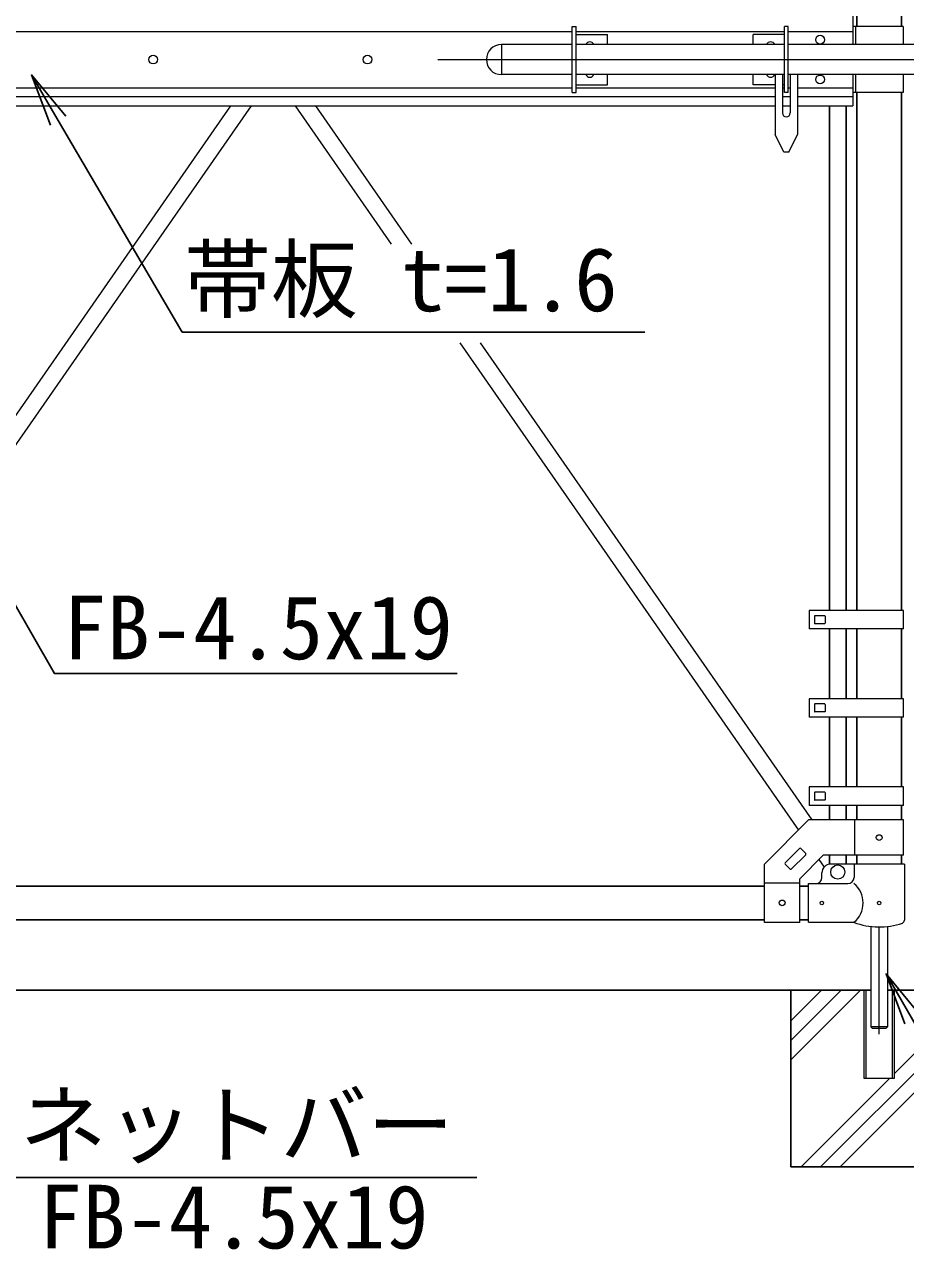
# Model space of a CAD drawing. Units: millimetres, scale not verified. Extents: x -6300 to 6300, y -4455 to 4455.
# Drawn here: x -2964 to -1965, y -1732 to -343 of the extents above; entities that cross this region are included whole.
import ezdxf
from ezdxf.enums import TextEntityAlignment as Align

# ---------------------------------------------------------------- set-up
doc = ezdxf.new("R2010")
doc.units = ezdxf.units.MM
doc.header["$LTSCALE"] = 20
doc.linetypes.add('USER1', pattern=[50.8, 31.75, -6.35, 6.35, -6.35])
for name, color, linetype, lineweight in [('0-1_D-STR1', 1, 'Continuous', 25), ('0-2_D-BMK', 2, 'USER1', 13), ('0-3_D-STR4', 7, 'Continuous', 25), ('0-4_D-BGD', 7, 'Continuous', 25), ('0-5_D-DCR-HCH', 7, 'Continuous', 13), ('0-6_D-STR3', 3, 'Continuous', 13), ('0-7_0', 3, 'Continuous', 25), ('0-8_D-STR-DIM', 7, 'Continuous', 13), ('0-A_D-STR-TXT', 7, 'Continuous', 25)]:
    doc.layers.add(name, color=color, linetype=linetype, lineweight=lineweight)
doc.styles.add('ＭＳ ゴシック', font='')
doc.styles.get('ＭＳ ゴシック').set_extended_font_data('MS Gothic')

# ---------------------------------------------------------------- blocks, each defined once
blk = doc.blocks.new('MLeader2')
at = {"layer": '0-A_D-STR-TXT'}
blk.add_line((-3304, -1136.49), (-3325.34, -1079.53), dxfattribs=at)
for points in [[(-3286.68, -1126.49), (-3325.34, -1079.53), (-3295.34, -1131.49)], [(-3295.34, -1131.49), (-2995.86, -1650.21), (-2461.7, -1650.21), (-2450.9, -1650.21)]]:
    blk.add_lwpolyline(points, dxfattribs=at)
blk = doc.blocks.new('MLeader6')
at = {"layer": '0-A_D-STR-TXT'}
blk.add_line((-2934.08, -457.02), (-2955.8, -400.21), dxfattribs=at)
for points in [[(-2916.82, -446.9), (-2955.8, -400.21), (-2925.45, -451.96)], [(-2925.45, -451.96), (-2784.78, -691.82), (-2271.24, -691.82), (-2260.44, -691.82)]]:
    blk.add_lwpolyline(points, dxfattribs=at)
blk = doc.blocks.new('MLeader8')
at = {"layer": '0-A_D-STR-TXT'}
blk.add_line((-3013.24, -953.84), (-3034.58, -896.87), dxfattribs=at)
for points in [[(-2995.92, -943.84), (-3034.58, -896.87), (-3004.58, -948.84)], [(-3004.58, -948.84), (-2929.63, -1078.65), (-2483.84, -1078.65), (-2473.04, -1078.65)]]:
    blk.add_lwpolyline(points, dxfattribs=at)
blk = doc.blocks.new('MLeader10')
at = {"layer": '0-8_D-STR-DIM', "lineweight": 25}
blk.add_line((-1965.61, -1476.03), (-1986.95, -1419.07), dxfattribs=at)
for points in [[(-1948.29, -1466.03), (-1986.95, -1419.07), (-1956.95, -1471.03)], [(-1956.95, -1471.03), (-1855.86, -1646.12), (-1411.76, -1646.12), (-1400.96, -1646.12)]]:
    blk.add_lwpolyline(points, dxfattribs=at)

msp = doc.modelspace()

# ---------------------------------------------------------------- linework, layer by layer
at = {"layer": '0-1_D-STR1'}
for p, q in [((-2020.21, -345.34), (-2020.21, 479.16)), ((-1969.41, -345.34), (-1969.41, 479.16)), ((-2020.21, -1007.29), (-2020.21, -420.34)), ((-1969.41, -1007.29), (-1969.41, -420.34)), ((-2051.31, -1007.29), (-2051.31, -435.34)), ((-2032.31, -1007.29), (-2032.31, -435.34)), ((-2051.31, -1107.29), (-2051.31, -1028.29)), ((-2032.31, -1107.29), (-2032.31, -1028.29)), ((-2020.21, -1107.29), (-2020.21, -1028.29)), ((-1969.41, -1107.29), (-1969.41, -1028.29)), ((-2051.31, -1207.29), (-2051.31, -1128.29)), ((-2032.31, -1207.29), (-2032.31, -1128.29)), ((-2020.21, -1207.29), (-2020.21, -1128.29)), ((-1969.41, -1207.29), (-1969.41, -1128.29)), ((-2051.31, -1244.74), (-2051.31, -1228.29)), ((-2032.31, -1244.74), (-2032.31, -1228.29)), ((-2020.21, -1244.74), (-2020.21, -1228.29)), ((-1969.41, -1244.74), (-1969.41, -1228.29)), ((-2051.31, -1294.9), (-2051.31, -1284.74)), ((-2032.31, -1294.79), (-2032.31, -1284.74)), ((-2020.21, -1294.79), (-2020.21, -1284.74)), ((-1969.41, -1294.79), (-1969.41, -1284.74)), ((-3239.01, -1319.74), (-2124.81, -1319.74)), ((-2084.81, -1319.74), (-2074.81, -1319.74)), ((-3239.01, -1357.84), (-2124.81, -1357.84)), ((-2084.81, -1357.84), (-2074.81, -1357.84))]:
    msp.add_line(p, q, dxfattribs=at)
at = {"layer": '0-2_D-BMK'}
for p, q in [((-2494.94, -382.84), (-1476.87, -382.84)), ((-1994.81, -1487.42), (-1994.81, -1366.06))]:
    msp.add_line(p, q, dxfattribs=at)
at = {"layer": '0-3_D-STR4'}
for p, q in [((-2094.81, -1437.84), (-2094.81, -1637.84)), ((-2094.81, -1637.84), (-1894.81, -1637.84))]:
    msp.add_line(p, q, dxfattribs=at)
at = {"layer": '0-4_D-BGD'}
for p, q in [((-2004.31, -1437.84), (-3209.41, -1437.84)), ((-709.41, -1437.84), (-1985.31, -1437.84))]:
    msp.add_line(p, q, dxfattribs=at)
at = {"layer": '0-5_D-DCR-HCH'}
for p, q in [((-2094.81, -1516.78), (-2015.87, -1437.84)), ((-2094.81, -1494.68), (-2037.96, -1437.84)), ((-2094.81, -1472.59), (-2060.06, -1437.84)), ((-1977.81, -1532.36), (-1894.81, -1449.36)), ((-2061.19, -1637.84), (-1894.81, -1471.46)), ((-2039.09, -1637.84), (-1894.81, -1493.56)), ((-2083.28, -1637.84), (-1983.28, -1537.84))]:
    msp.add_line(p, q, dxfattribs=at)
at = {"layer": '0-6_D-STR3'}
for p, q in [((-2024.81, -330.34), (-2024.81, -365.84)), ((-2342.81, -420.34), (-2342.81, -345.34)), ((-2342.81, -345.34), (-2338.31, -345.34)), ((-2338.31, -420.34), (-2338.31, -345.34)), ((-2102.31, -420.34), (-2102.31, -345.34)), ((-2097.81, -345.34), (-2102.31, -345.34)), ((-2097.81, -420.34), (-2097.81, -345.34)), ((-1967.81, -345.34), (-2024.81, -345.34)), ((-2021.81, -345.34), (-2021.81, -365.84)), ((-1967.81, -345.34), (-1967.81, -365.84)), ((-3339.81, -350.84), (-2342.81, -350.84)), ((-2338.31, -350.84), (-2102.31, -350.84)), ((-2338.31, -354.34), (-2302.81, -354.34)), ((-2302.81, -365.84), (-2302.81, -354.34)), ((-2137.81, -365.84), (-2137.81, -354.34)), ((-2102.31, -354.34), (-2137.81, -354.34)), ((-2097.81, -350.84), (-2024.81, -350.84)), ((-2024.81, -350.84), (-2024.81, -365.84)), ((-2342.81, -365.84), (-2423.06, -365.84)), ((-2423.06, -365.84), (-2423.06, -399.84)), ((-2423.06, -365.84), (-2423.06, -399.84)), ((-2102.31, -365.84), (-2338.31, -365.84)), ((-1821.01, -365.84), (-2097.81, -365.84)), ((-2342.81, -399.84), (-2423.06, -399.84)), ((-2102.31, -399.84), (-2338.31, -399.84)), ((-2302.81, -411.34), (-2302.81, -399.84)), ((-2112.56, -399.84), (-2112.56, -467.84)), ((-2104.56, -399.84), (-2104.56, -443.34)), ((-1821.01, -399.84), (-2097.81, -399.84)), ((-2095.56, -399.84), (-2095.56, -443.34)), ((-2087.56, -399.84), (-2087.56, -467.84)), ((-2024.81, -399.84), (-2024.81, -435.34)), ((-2021.81, -399.84), (-2021.81, -420.34)), ((-3339.81, -414.84), (-2342.81, -414.84)), ((-2338.31, -411.34), (-2302.81, -411.34)), ((-2338.31, -414.84), (-2112.56, -414.84)), ((-2102.31, -411.34), (-2104.56, -411.34)), ((-2104.56, -414.84), (-2102.31, -414.84)), ((-2097.81, -414.84), (-2095.56, -414.84)), ((-2087.56, -414.84), (-2024.81, -414.84)), ((-3339.81, -424.84), (-2112.56, -424.84)), ((-2342.81, -420.34), (-2338.31, -420.34)), ((-2104.56, -424.84), (-2095.56, -424.84)), ((-2097.81, -420.34), (-2102.31, -420.34)), ((-2087.56, -424.84), (-2024.81, -424.84)), ((-3339.81, -435.34), (-2112.56, -435.34)), ((-2729.97, -435.34), (-3292.54, -1244.74)), ((-2706.83, -435.34), (-3277.44, -1256.31)), ((-2656.99, -435.34), (-2548.03, -592.11)), ((-2633.85, -435.34), (-2524.89, -592.11)), ((-2104.56, -435.34), (-2095.56, -435.34)), ((-2087.56, -435.34), (-2024.81, -435.34)), ((-2097.06, -487.84), (-2087.56, -467.84)), ((-2470.27, -703.99), (-2086.38, -1256.31)), ((-2447.13, -703.99), (-2071.28, -1244.74)), ((-2074.11, -1007.29), (-2074.11, -1028.29)), ((-1967.11, -1007.29), (-2074.11, -1007.29)), ((-2056.61, -1013.29), (-2067.61, -1013.29)), ((-1967.11, -1028.29), (-1967.11, -1007.29)), ((-2068.11, -1013.79), (-2068.11, -1021.79)), ((-2056.61, -1022.29), (-2067.61, -1022.29)), ((-2056.11, -1013.79), (-2056.11, -1021.79)), ((-1967.11, -1028.29), (-2074.11, -1028.29)), ((-2074.11, -1107.29), (-2074.11, -1128.29)), ((-1967.11, -1107.29), (-2074.11, -1107.29)), ((-1967.11, -1128.29), (-1967.11, -1107.29)), ((-2068.11, -1113.79), (-2068.11, -1121.79)), ((-2056.61, -1113.29), (-2067.61, -1113.29)), ((-2056.61, -1122.29), (-2067.61, -1122.29)), ((-2056.11, -1113.79), (-2056.11, -1121.79)), ((-1967.11, -1128.29), (-2074.11, -1128.29)), ((-2074.11, -1207.29), (-2074.11, -1228.29)), ((-1967.11, -1207.29), (-2074.11, -1207.29)), ((-1967.11, -1228.29), (-1967.11, -1207.29)), ((-2068.11, -1213.79), (-2068.11, -1221.79)), ((-2056.61, -1213.29), (-2067.61, -1213.29)), ((-2056.11, -1213.79), (-2056.11, -1221.79)), ((-1967.11, -1228.29), (-2074.11, -1228.29)), ((-2056.61, -1222.29), (-2067.61, -1222.29)), ((-2022.51, -1284.74), (-2022.51, -1244.74)), ((-1967.11, -1284.74), (-1967.11, -1244.74)), ((-2085.22, -1277.07), (-2101.48, -1293.33)), ((-2078.14, -1282.73), (-2083.8, -1277.07)), ((-2078.14, -1284.14), (-2094.41, -1300.4)), ((-2058.24, -1284.74), (-2084.81, -1311.31)), ((-2063.19, -1289.68), (-2057.3, -1298.15)), ((-1967.11, -1284.74), (-2058.24, -1284.74)), ((-2124.81, -1360.99), (-2124.81, -1294.74)), ((-2095.82, -1300.4), (-2101.48, -1294.75)), ((-2059.81, -1309.79), (-2059.81, -1304.79)), ((-2023.36, -1294.79), (-2023.36, -1309.79)), ((-1966.26, -1294.79), (-1966.26, -1358.48)), ((-2084.81, -1316.49), (-2124.81, -1316.49)), ((-2084.81, -1360.99), (-2084.81, -1311.31)), ((-2074.81, -1360.79), (-2074.81, -1316.79)), ((-2074.81, -1316.79), (-2030.36, -1316.79)), ((-2084.81, -1360.99), (-2124.81, -1360.99)), ((-2074.81, -1360.79), (-2023.36, -1360.79)), ((-2004.31, -1365.49), (-2004.31, -1479.19)), ((-1985.31, -1365.49), (-1985.31, -1479.19)), ((-2009.51, -1537.84), (-2009.51, -1437.84)), ((-1980.11, -1437.84), (-1980.11, -1537.84)), ((-1977.81, -1437.84), (-1977.81, -1537.84)), ((-1985.31, -1479.24), (-2004.31, -1479.24)), ((-1985.31, -1479.24), (-1987.31, -1481.24))]:
    msp.add_line(p, q, dxfattribs=at)
for points in [[(-2112.56, -411.34), (-2137.81, -411.34), (-2137.81, -399.84)], [(-1967.81, -399.84), (-1967.81, -420.34), (-2024.81, -420.34)], [(-2097.06, -487.84), (-2103.06, -487.84), (-2112.56, -467.84)], [(-1967.11, -1244.74), (-2074.81, -1244.74), (-2124.81, -1294.74)], [(-1966.26, -1294.79), (-1994.81, -1294.79), (-2023.36, -1294.79), (-2049.81, -1294.79)], [(-1977.81, -1537.84), (-2011.81, -1537.84), (-2011.81, -1437.84)], [(-1987.31, -1481.24), (-2002.31, -1481.24), (-2004.31, -1479.24)]]:
    msp.add_lwpolyline(points, dxfattribs=at)
for centre, radius in [((-2061.81, -360.34), 5), ((-2817.81, -382.84), 5), ((-2574.81, -382.84), 5), ((-2061.81, -405.34), 5), ((-1994.81, -1264.74), 3.25), ((-2041.81, -1303.79), 8), ((-2104.81, -1338.74), 3.25), ((-2059.81, -1338.79), 2), ((-1994.81, -1338.79), 2)]:
    msp.add_circle(centre, radius, dxfattribs=at)
for centre, radius, start, end in [((-2423.06, -382.84), 17, 90, 270), ((-2322.81, -367.84), 5, 23.57818, 156.42182), ((-2117.81, -367.84), 5, 23.57818, 156.42182), ((-2322.81, -397.84), 5, 203.57818, 336.42182), ((-2117.81, -397.84), 5, 203.57818, 336.42182), ((-2100.06, -443.34), 4.5, 180, 0), ((-2067.61, -1013.79), 0.5, 90, 180), ((-2056.61, -1013.79), 0.5, 0, 90), ((-2067.61, -1021.79), 0.5, 180, 270), ((-2056.61, -1021.79), 0.5, 270, 0), ((-2067.61, -1113.79), 0.5, 90, 180), ((-2067.61, -1121.79), 0.5, 180, 270), ((-2056.61, -1113.79), 0.5, 0, 90), ((-2056.61, -1121.79), 0.5, 270, 0), ((-2067.61, -1213.79), 0.5, 90, 180), ((-2067.61, -1221.79), 0.5, 180, 270), ((-2056.61, -1213.79), 0.5, 0, 90), ((-2056.61, -1221.79), 0.5, 270, 0), ((-2084.51, -1277.78), 1, 45, 135), ((-2078.85, -1283.43), 1, 315, 45), ((-2100.77, -1294.04), 1, 135, 225), ((-2095.11, -1299.7), 1, 225, 315), ((-2049.81, -1304.79), 10, 90, 180), ((-2066.81, -1309.79), 7, 270, 0), ((-2030.36, -1309.79), 7, 270, 0), ((-2041.56, -1338.79), 28.55, 309.59418, 50.40582), ((-1969.56, -1358.48), 3.3, 289.22051, 0), ((-1994.81, -1286.06), 80, 249.0916, 289.22051)]:
    msp.add_arc(centre, radius, start, end, dxfattribs=at)
at = {"layer": '0-7_0', "color": 7}
msp.add_line((-1985.31, -1437.84), (-1958.31, -1437.84), dxfattribs=at)

# ---------------------------------------------------------------- block references
at = {"layer": '0-8_D-STR-DIM'}
msp.add_blockref('MLeader10', (0, 0), dxfattribs=at)
at = {"layer": '0-A_D-STR-TXT'}
for name in ['MLeader6', 'MLeader8', 'MLeader2']:
    msp.add_blockref(name, (0, 0), dxfattribs=at)

# ---------------------------------------------------------------- texts
at = {"layer": '0-A_D-STR-TXT', "style": 'ＭＳ ゴシック'}
for s, p in [('帯板 t=1.6', (-2782.63, -689.71)), ('FB-4.5x19', (-2919.67, -1084.2)), ('ネットバー', (-2968.95, -1648.42)), ('FB-4.5x19', (-2947.31, -1752.1))]:
    msp.add_text(s, height=72.14, dxfattribs=at).set_placement(p, align=Align.BOTTOM_LEFT)

doc.saveas('drawing.dxf')
